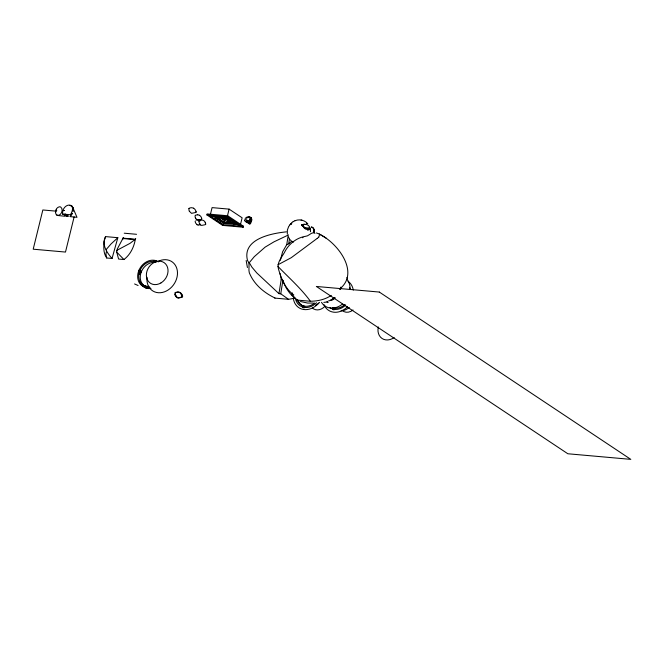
<?xml version="1.0" encoding="UTF-8"?>
<svg xmlns="http://www.w3.org/2000/svg" width="664" height="664" viewBox="0 0 664 664"><rect width="100%" height="100%" fill="white"/><g stroke="black" fill="none" stroke-linecap="round" stroke-linejoin="round"><path stroke-width="1" d="M199.067 221.328L199.067 221.261A2.125 1.129 -84.9 0 0 199.067 220.938M291.928 241.256L293.098 242.401M116.715 252.079L117.271 249.066L123.039 238.152L135.34 239.248C134.062 246.966 130.327 254.76 123.927 259.524L118.59 259.051L116.715 252.079L123.927 259.524M292.351 292.899L292.044 294.824L293.845 294.982C285.47 288.915 281.403 279.096 278.606 269.484C276.191 262.463 282.623 256.528 285.454 250.577C289.712 243.281 296.982 237.704 305.398 236.343C308.71 236.5 312.072 230.972 314.993 233.321M56.764 215.094L58.955 215.285C61.885 214.057 63.495 209.035 60.64 206.952C58.897 205.715 54.348 209.749 56.789 210.712C54.797 209.434 55.378 215.045 57.087 215.219M251.332 218.854L250.951 220.838A4.606 3.029 11.4 0 1 250.826 221.261M339.412 289.238C361.324 272.165 335.752 239.903 316.429 232.939M250.959 221.129L251.133 220.631M250.951 221.311L250.917 221.668A1.635 1.104 30.5 0 1 250.867 221.527M106.522 251.175L105.908 253.963L106.713 257.989L112.05 258.462L117.835 237.695L105.543 236.6C101.268 244.393 106.954 252.752 112.05 258.462M73.081 211.102C73.413 212.189 73.496 205.267 70.5 205.699M314.105 232.516L313.624 228.466L311.549 227.146M250.909 221.743L250.585 222.731M251.15 220L251.175 220.423M55.61 212.314L56.1 209.874M293.455 297.829L294.824 298.194L288.549 299.315L280.748 293.82L278.955 293.654L281.229 279.303L280.1 273.626M280.382 260.263L282.598 251.797L286.732 244.667L288.101 236.019L289.429 239.14L291.015 240.592M280.748 293.82L282.889 280.382L281.229 279.303M286.732 244.667L288.691 243.812L289.429 239.14M250.71 222.133L250.618 222.614M73.081 211.077C73.355 210.106 73.198 204.512 69.72 205.408M314.13 232.549L313.599 228.175L311.59 226.806M138.759 272.846L138.685 273.717M140.079 272.024L138.461 271.551L139.506 271.642C140.436 271.642 139.1 275.103 140.37 273.701M139.34 273.576L139.349 273.543A14.483 11.794 -56.4 0 1 139.888 271.808C139.764 270.771 141.573 271.202 140.942 271.883A13.247 10.79 -56.4 0 0 140.386 273.634L139.141 273.991M201.773 218.996L201.707 218.315A8.043 4.266 -84.9 0 0 199.457 215.352M340.433 289.13L340.848 287.114M251.009 220.647L251.092 220.299M251.083 220.357L251.05 220.971M122.724 239.621L123.039 238.152M138.676 273.219L139.73 273.244M188.925 208.521L188.999 208.405A3.967 2.108 -84.9 0 1 189.464 208.139L190.402 207.857A24.211 12.848 -84.9 0 1 191.722 207.716L193.639 208.139M229.644 221.145L229.503 221.768M250.66 222.905L250.56 223.32A1.726 1.137 28.2 0 1 250.594 223.145A1.859 1.204 29.8 0 1 250.527 222.971M318.811 237.04L319.525 234.79M64.997 214.14L64.308 214.58L67.595 216.522L62.574 214.049C62.117 202.221 78.078 201.773 70.467 214.746C71.596 216.348 73.837 209.766 70.741 215.991M74.136 216.862L65.487 252.063L33.2 249.191L42.836 209.973L55.95 211.135M144.553 285.744L145.018 285.927L144.769 287.122L146.603 288.11A14.483 11.794 -56.4 0 0 148.13 288.367L148.462 288.359M145.823 287.803L146.022 286.574L145.059 285.935M146.072 287.927L146.072 286.607M146.603 288.11L146.893 286.939M146.727 286.616L146.155 286.234L145.864 287.396L146.902 287.861L147.516 287.935L147.798 286.773M153.757 261.774L154.139 261.259M149.068 286.4A13.255 10.79 -56.4 0 1 139.058 273.261A13.255 10.79 -56.4 0 1 154.505 261.541L154.795 260.379L155.359 260.753L155.077 261.923L153.99 261.765M148.13 288.367L148.719 287.205M154.978 261.043L154.695 262.205A13.247 10.79 -56.4 0 1 155.749 262.363M206.886 214.904L207.126 213.932L227.702 215.767L243.464 226.25L243.223 227.221L222.647 225.395L206.886 214.904L227.462 216.738L243.223 227.221M235.006 223.386L234.757 224.432L223.751 223.453L215.319 217.842L215.576 216.804M222.647 225.395L222.888 224.424M214.762 217.128L213.144 216.049L226.881 217.269L240.077 226.158L223.046 224.714L210.031 215.974L212.082 207.616L229.097 209.127L242.136 217.8L240.061 226.225L227.03 217.56L229.097 209.127M233.18 222.905L224.009 222.083L224.722 219.17M223.751 223.453L224.689 219.635M234.757 224.432L226.324 218.821L226.582 217.784M227.462 216.738L227.702 215.767M228.781 220.108L229.246 220.406M246.087 221.452L246.253 220.78M303.805 307.764L302.635 307.009L302.942 305.772L302.369 305.556M303.722 307.722L303.954 306.444L302.942 305.772M304.461 307.722L303.797 307.308L304.095 306.087L304.693 306.486M304.029 307.781L303.996 306.461M333.585 309.623L332.623 308.984L332.838 307.772M344.931 304.411A13.255 10.79 -56.4 0 1 334.009 308.096L333.859 309.756M333.926 309.789L334.216 308.611L332.913 307.797M250.013 218.937L250.403 217.418M196.096 212.256L196.029 211.492M302.386 225.951C303.406 227.752 301.207 223.436 301.921 225.287M104.132 241.547C103.617 247.041 103.269 253.291 106.713 257.989M104.231 241.206L104.489 240.293M104.721 239.48L105.543 236.6M303.747 226.665L302.991 224.888M310.163 228.939L308.196 229.893M289.379 225.835L290.068 224.482M278.955 293.654L256.785 272.929L251.872 267.102L249.274 262.678L254.27 256.686L265.143 247.124L273.966 241.845L288.533 234.907M139.888 271.808L140.942 271.883M139.996 270.381L140.959 271.02L138.942 270.289L139.996 270.381L140.311 269.708M318.745 237.172L317.267 238.368M288.823 226.117L287.379 230.043L287.313 234.184M106.248 249.473L111.054 243.937L117.835 237.695M302.743 237.795L302.991 237.338M123.421 237.538L122.823 238.509L135.124 239.604L135.713 238.625M288.691 243.812L291.728 241.206M290.102 224.449L291.795 223.303M290.649 223.859L291.637 223.942L290.442 224.042M334.93 298.285L332.44 299.995L328.555 300.916M291.479 222.88L293.322 221.56M135.34 239.248L130.036 243.348L116.756 250.411M317.209 238.401L291.247 257.698L277.975 264.753M201.333 219.311L200.42 219.684A40.877 21.696 -84.9 0 1 199.739 219.867L197.225 219.95L195.548 218.132M181.546 296.924L181.562 296.916A1.677 0.888 -84.9 0 1 181.82 296.816M182.226 296.982L182.243 296.974A1.677 0.888 -84.9 0 1 182.5 296.874M295.023 220.722C299.373 218.888 304.834 220.133 307.83 223.834M331.303 295.397C325.161 299.53 317.757 301.19 310.412 301.265L297.215 300.087L292.044 294.824M293.164 221.643L295.148 220.656M245.124 218.315L246.651 217.709M176.01 292.592L175.902 292.641A3.237 1.718 -84.9 0 0 175.611 292.816M175.321 292.525L175.279 292.55A3.237 1.718 -84.9 0 0 174.931 292.749M175.454 292.475L175.711 292.392A17.422 9.246 -84.9 0 1 175.985 292.309L177.827 292.102M176.134 292.542L176.4 292.45A17.422 9.246 -84.9 0 1 176.665 292.376L178.516 292.16A12.193 6.474 -84.9 0 1 180.176 292.55A8.831 4.689 -84.9 0 1 180.392 292.699L180.633 292.874A9.827 5.221 -84.9 0 1 181.529 293.828L181.903 294.384M195.847 220.108L196.104 220.025A16.567 8.798 -85 0 1 196.287 219.975L198.055 219.767M66.749 216.099L67.836 215.742M205.234 222.249A10.433 5.536 -84.9 0 0 201.582 220.133L199.831 220.406A13.521 7.179 -84.9 0 0 199.565 220.498M247.398 217.477L248.153 217.302M154.015 260.62L155.359 260.753M200.005 224.764L198.37 225.021M303.041 224.872C306.195 223.303 309.963 225.411 310.171 228.922M286.425 231.852C271.144 233.354 242.003 239.123 247.489 260.396C250.834 264.355 247.232 270.256 250.245 274.879C255.15 285.396 264.845 293.173 275.029 298.02M303.025 224.482L303.929 224.366M326.738 302.037L323.833 302.394M303.946 224.366L304.701 224.324L303.265 224.407M297.215 300.087L297.721 300.045M178.176 297.787L178.649 297.754A28.336 15.04 -84.9 0 0 179.795 297.547L180.882 297.231A10.699 5.677 -84.9 0 0 181.421 296.999M178.865 297.846L179.338 297.812A28.336 15.04 -84.9 0 0 180.483 297.613L181.571 297.298A10.699 5.677 -84.9 0 0 182.102 297.065M313.408 303.066L307.639 303.066L300.468 301.498M178.027 297.787L177.67 297.779A6.217 3.303 -84.9 0 1 176.848 297.538M178.724 297.854L178.384 297.837A6.217 3.303 -84.9 0 1 177.537 297.605M197.714 214.812L199.482 215.211M198.113 225.021L197.897 225.013A5.594 2.971 -84.9 0 1 197.142 224.797M248.494 217.319L249.041 217.311M249.448 217.194L248.734 217.286M250.187 217.394L249.581 217.385L250.228 217.394M308.129 229.893L306.112 228.906M249.614 217.211L250.087 217.277M147.524 287.944L148.47 288.217M227.047 217.485L210.015 216.041L223.046 224.714M225.685 217.493L214.472 216.497L223.843 222.731L236.085 223.826L226.706 217.584M218.564 217.136L222.564 217.493M301.896 224.855L302.884 224.947M301.73 225.046L302.718 225.129M215.319 217.842L226.324 218.821M304.195 227.636L309.988 228.15M305.199 228.325L310.154 228.806M232.989 223.278L223.992 222.473L216.406 217.427M235.446 224.1L237.413 224.274M241.406 226.067L243.464 226.25M62.574 214.049L70.467 214.746M65.362 214.555L66.408 214.928L65.205 214.074M124.251 233.205L136.552 234.301M274.713 298.086L288.549 299.315M154.612 262.197L153.766 261.956M70.052 216.605L76.983 217.327L72.7 207.317M58.307 215.559L65.238 216.281M301.041 220.041L302.07 220.24M303.797 307.308L302.635 307.009M346.824 277.643L347.504 278.025M249.896 223.685L249.706 223.627A6.557 1.403 35 0 0 247.713 222.473M332.623 308.984L334.291 309.64M64.308 214.58L68.832 216.265M223.32 218.124L226.49 219.444A11.305 2.656 13.8 0 1 228.408 220.423A8.192 1.926 13.8 0 1 228.599 220.556L228.682 220.614M155.899 261.948L155.891 260.661L156.853 261.301M247.332 222.017L246.112 221.486M227.279 221.369L227.719 221.535A9.918 2.332 13.8 0 0 228.516 221.826M246.576 221.676L247.224 221.967M226.939 221.237L226.175 220.938A26.278 6.175 13.8 0 1 224.615 220.29L223.859 219.967M134.584 283.951L138.087 285.503M223.735 219.908L223.394 219.751A5.768 1.353 13.8 0 1 222.432 219.244M248.054 220.68L248.693 221.004A8.541 2.009 13.8 0 1 249.199 221.278L249.315 221.353M249.788 223.204L249.614 223.104M319.193 233.886L326.373 238.276M227.403 218.406L229.935 220.091M232.466 221.768L234.151 222.897M217.186 217.551L224.009 222.083M334.009 308.096L334.581 308.478M154.505 261.541L155.077 261.923M306.287 223.096L306.76 223.411M306.112 228.906L303.68 226.565M199.922 220.34L200.03 220.423A9.064 4.814 -84.9 0 1 200.462 220.821M177.421 297.505L177.354 297.464A9.205 4.889 -84.9 0 1 176.906 297.007L176.715 296.783M176.69 297.414L176.632 297.364A9.205 4.889 -84.9 0 1 176.226 296.949L175.786 296.434A8.217 4.366 -84.9 0 1 175.329 295.787L175.246 295.613A3.743 1.984 -84.9 0 1 174.889 294.625M196.984 224.681L196.959 224.656A6.325 3.353 -84.9 0 1 196.71 224.407L196.527 224.208M294.816 298.169C289.18 293.571 285.163 287.246 282.889 280.382M221.901 218.813L221.942 218.846A8.541 2.009 13.8 0 0 222.224 219.095M221.394 218.215A4.606 1.079 13.8 0 0 221.693 218.556L221.759 218.672M200.619 224.864L199.905 224.034M228.922 221.245L229.047 221.378A1.726 0.954 38.7 0 1 229.304 221.701M228.582 220.797L228.98 221.203A1.859 1.013 38.3 0 1 229.229 221.535M176.657 296.725L176.441 296.459A8.217 4.366 -84.9 0 1 176.018 295.845M180.84 293.762L181.214 294.326A7.76 4.117 -84.9 0 1 181.894 295.804M250.004 221.992L249.979 221.959A5.768 1.353 13.8 0 0 249.44 221.427M301.921 225.295L302.377 225.951M277.934 266.43C288.956 277.809 301.041 288.417 310.412 301.265M251.067 217.9L251.191 218.572M250.087 222.125L250.212 222.349A26.278 6.175 13.8 0 1 250.394 222.872L250.444 223.104M244.667 220.622L244.817 220.855A11.305 2.656 13.8 0 0 245.705 221.743L245.771 221.784A8.192 1.926 13.8 0 0 245.912 221.876L246.145 222.025A9.113 2.141 13.8 0 0 247.298 222.647L247.929 222.938A7.196 1.693 13.8 0 0 249.49 223.552M176.018 295.845L175.952 295.721A3.743 1.984 -84.9 0 1 175.57 294.683M189.398 211.285L191.514 213.343L195.78 212.472A1.162 0.614 -84.9 0 1 195.946 212.438M205.151 222.423L205.383 222.888M244.593 220.498L244.393 219.892M139.988 271.194L141.042 271.335M250.892 220.05L250.959 220.614M246.17 260.479L247.423 267.542M310.354 229.669L310.486 231.736L310.354 229.487M188.925 208.604L188.925 209.019A3.494 1.859 -84.9 0 0 189.373 211.326M318.703 303.133A17.48 14.234 -56.4 0 1 303.39 309.466A17.48 14.234 -56.4 0 1 293.38 298.767M319.517 302.344A10.317 8.4 -56.4 0 1 315.558 305.349M314.653 303.033A13.927 11.338 -56.4 0 1 297.024 299.846M316.554 302.734A15.222 12.392 -56.4 0 1 295.638 299.472M304.66 306.785A13.927 11.338 -56.4 0 1 298.426 300.892M325.045 306.121A10.317 8.4 -56.4 0 1 312.296 307.872M157.625 261.633A17.48 14.234 -56.4 0 1 177.296 270.563A17.48 14.234 -56.4 0 1 162.464 292.417A17.48 14.234 -56.4 0 1 147.018 277.27M148.968 287.412A13.255 10.79 -56.4 0 1 140.743 273.526A13.255 10.79 -56.4 0 1 155.766 262.496M150.089 287.404A14.483 11.794 -56.4 0 1 138.444 271.609A14.483 11.794 -56.4 0 1 158.422 261.882M155.077 261.052A14.483 11.794 -56.4 0 1 156.413 261.276M150.96 288.5A14.483 11.794 -56.4 0 1 139.83 281.652M139.639 273.701A14.483 11.794 -56.4 0 1 140.602 270.92M155.285 261.226A14.483 11.794 -56.4 0 1 156.53 261.425M348.002 281.287A17.48 14.234 -56.4 0 1 353.289 290.093M347.571 306.685A17.48 14.234 -56.4 0 1 323.949 304.585M349.239 307.391A12.375 10.076 -56.4 0 1 341.064 310.793M334.764 308.909A13.255 10.79 -56.4 0 1 333.843 308.586M349.48 287.338A14.483 11.794 -56.4 0 1 350.277 289.255M345.695 305.075A14.483 11.794 -56.4 0 1 329.975 307.673M353.032 309.997A10.109 8.225 -56.4 0 1 342.026 310.279M346.857 279.162A17.48 14.234 -56.4 0 1 350.053 289.355M342.342 304.17A17.48 14.234 -56.4 0 1 321.476 302.319M340.524 287.512A12.375 10.076 -56.4 0 1 340.225 289.189M334.448 297.696A12.375 10.076 -56.4 0 1 332.266 298.958M327.684 302.618A13.255 10.79 -56.4 0 1 327.144 302.062M328.116 302.452A12.865 10.475 -56.4 0 1 327.111 301.315M228.823 220.705A9.113 2.141 13.8 0 1 229.462 221.278L229.644 221.527A7.196 1.693 13.8 0 1 229.752 221.793M228.275 221.303A8.898 2.424 42.4 0 1 227.885 220.896M229.171 221.062A6.557 2.017 -16.5 0 1 229.993 221.486M229.105 221.104A6.598 2.125 -16.8 0 1 230.101 221.627M250.784 218.39A10.582 3.428 -56 0 1 250.768 219.377M250.793 217.576A5.777 2.116 -41.4 0 1 250.867 217.933M250.295 217.734A6.134 2.166 -17.1 0 1 250.693 217.892M250.461 223.336A9.918 2.332 13.8 0 1 250.419 223.552M246.178 219.9A4.606 1.079 13.8 0 1 248.004 220.672M245.24 219.676A2.83 0.664 13.8 0 1 245.929 219.842M250.818 222.681A8.898 5.727 4.4 0 1 250.76 222.979M250.635 219.709A11.039 3.959 -49.2 0 1 250.718 220.216M250.353 218.805A5.619 2.183 -30.5 0 1 250.22 219.668M249.622 219.112A5.013 1.61 -11.3 0 1 250.237 219.344M249.822 219.867A11.827 2.922 -65.2 0 1 249.365 222.008M250.685 217.294A5.528 2.116 -32.8 0 1 250.544 218.082M249.788 217.477A4.233 1.519 -14.7 0 1 250.087 217.518M248.651 216.497A6.399 3.345 -41.6 0 1 249.407 216.588M250.519 219.618A12.242 4.274 -47.2 0 1 251.946 220.191M248.07 221.461A8.25 1.627 7.2 0 1 247.738 221.361M250.469 217.286A3.984 1.145 -20.7 0 1 250.602 217.319M251.166 217.817A11.421 4.1 -51.4 0 1 251.54 219.801M250.677 221.295A1.369 0.855 12.2 0 1 250.046 221.71M247.946 217.518A4.772 2.233 -27.1 0 1 248.353 217.493M246.8 217.111A6.109 2.996 -30.2 0 1 247.564 216.912M251.756 218.996A12.508 4.88 -47.5 0 1 251.797 219.427M251.249 218.971A11.836 3.718 -56.5 0 1 251.241 219.361M251.05 218.73A11.072 3.494 -56.3 0 1 251.058 219.054M250.884 217.817A9.587 3.494 -44.3 0 1 250.959 218.024M246.103 218.033A4.133 1.735 -22.6 0 1 248.286 217.643M248.494 223.453A6.598 1.17 31.9 0 1 249.979 224.258M175.537 294.451A3.054 1.618 -84.9 0 1 175.487 293.712M181.894 294.393A7.76 4.117 -84.9 0 1 182.575 295.87M182.633 296.086A1.494 0.788 -84.9 0 1 182.683 296.31M174.856 294.384A3.054 1.618 -84.9 0 1 174.806 293.646M177.827 292.127A12.193 6.474 -84.9 0 1 179.496 292.492L179.554 292.55A8.831 4.689 -84.9 0 1 179.712 292.641L179.952 292.816A9.827 5.221 -84.9 0 1 180.84 293.77M181.953 296.019A1.494 0.788 -84.9 0 1 181.994 296.252M205.425 224.523A1.369 0.73 -84.9 0 1 205.574 224.49M205.284 224.606A7.511 3.984 -84.9 0 1 205.027 224.739L201.814 225.378A5.785 3.071 -84.9 0 1 200.603 224.913M199.897 223.934A3.71 1.967 -84.9 0 1 198.968 221.427M199.134 220.755A2.88 1.527 -84.9 0 1 199.258 220.656M205.325 223.046A2.449 1.303 -84.9 0 1 205.798 224.241M196.162 223.627A3.718 1.975 -84.9 0 1 195.166 221.22M198.055 219.801A11.495 6.1 -84.9 0 1 199.607 220.124A8.258 4.382 -84.9 0 1 199.806 220.265M335.146 297.663A12.848 10.458 -56.4 0 1 330.332 300.078M197.714 214.812A22.451 11.919 -84.9 0 0 196.486 214.945L195.614 215.202A3.677 1.95 -84.9 0 0 195.183 215.451M195.523 218.166A3.245 1.718 -84.9 0 1 195.1 216.032M201.474 219.228A1.154 0.614 -84.9 0 1 201.624 219.195M193.606 208.288A8.673 4.606 -84.9 0 1 196.038 211.484M394.159 337.528A12.857 10.466 -56.4 0 1 382.074 338.491A12.857 10.466 -56.4 0 1 378.331 326.945M73.032 209.011L73.023 209.849L73.032 209.011M314.08 230.458L314.072 231.304L314.08 230.458M309.2 228.723L309.009 228.159L309.2 228.723M309.092 229.204L307.399 229.827L309.092 229.213M64.2 210.505L63.478 210.604L64.184 210.513M379.318 292.06L316.363 286.458L567.844 453.761L630.8 459.363L379.318 292.06M305.357 228.839L304.378 228.084L305.357 228.839M303.888 227.686L303.465 227.262L303.888 227.686M313.997 229.57L314.055 230.159L313.997 229.57M72.949 208.123L72.998 208.703L72.949 208.123M160.92 282.955A12.375 10.076 -56.4 0 0 164.149 262.653A12.375 10.076 -56.4 0 0 146.52 273.087A12.375 10.076 -56.4 0 0 160.92 282.955"/></g></svg>
